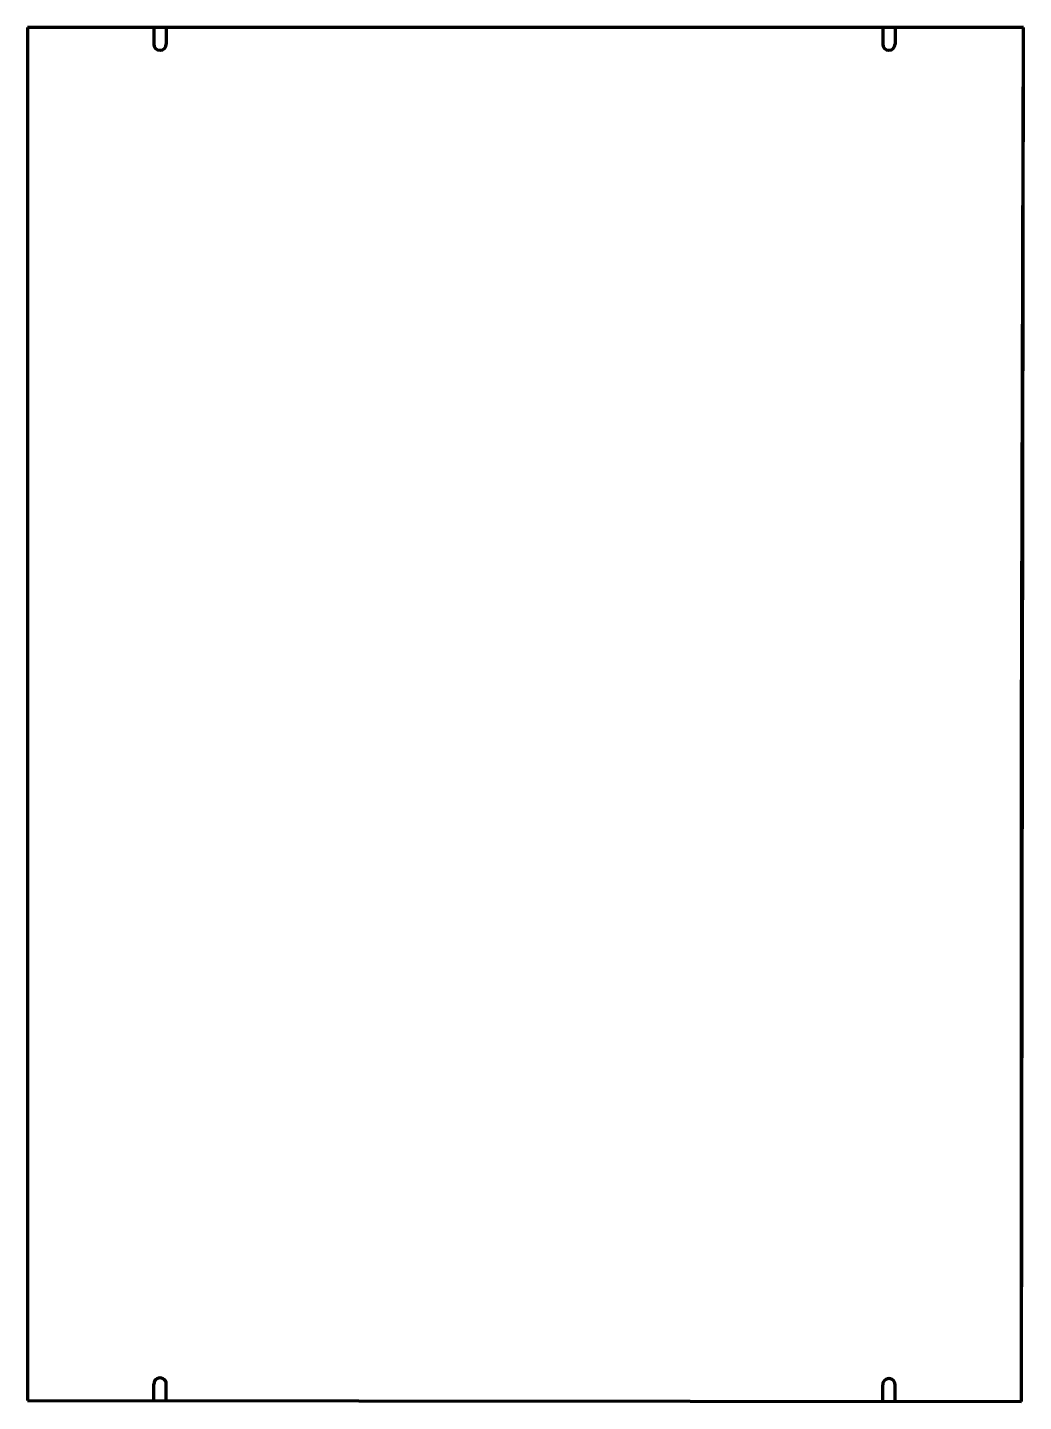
# Model space of a CAD drawing. Header units: inches. Extents: x 0 to 60.1, y 0 to 82.9.
import ezdxf

# ---------------------------------------------------------------- set-up
doc = ezdxf.new("R2010")
doc.units = ezdxf.units.IN
doc.header["$MEASUREMENT"] = 0
doc.layers.add('1', color=7, linetype='Continuous')

msp = doc.modelspace()

# ---------------------------------------------------------------- linework, layer by layer
at = {"color": 7, "lineweight": 90}
for p, q in [((0, 82.938), (0, 0.062)), ((60.125, 82.938), (0, 82.938)), ((60, 40), (60.125, 82.938)), ((60, 0), (60.125, 82.938)), ((60, 0), (60, 40)), ((0, 0.062), (60, 0))]:
    msp.add_line(p, q, dxfattribs=at)
at = {"layer": '1', "color": 7, "lineweight": 90}
for p, q in [((7.625, 82.938), (7.625, 81.938)), ((8.375, 82.938), (8.375, 81.938)), ((51.625, 82.938), (51.625, 81.938)), ((52.375, 82.938), (52.375, 81.938)), ((60, 0), (60.125, 82.938)), ((7.625, 0.055), (7.626, 1.055)), ((8.375, 0.054), (8.376, 1.054)), ((51.625, 0.009), (51.626, 1.009)), ((52.375, 0.008), (52.376, 1.008))]:
    msp.add_line(p, q, dxfattribs=at)
at = {"layer": '1', "color": 1, "lineweight": 90}
msp.add_line((60, 0), (60.125, 82.938), dxfattribs=at)
at = {"layer": '1', "color": 7, "lineweight": 90}
for centre, start, end in [((8, 81.938), 180, 360), ((52, 81.938), 180, 360), ((8.001, 1.054), 359.94032, 539.94032), ((52.001, 1.008), 359.94032, 539.94032)]:
    msp.add_arc(centre, 0.375, start, end, dxfattribs=at)

doc.saveas('drawing.dxf')
